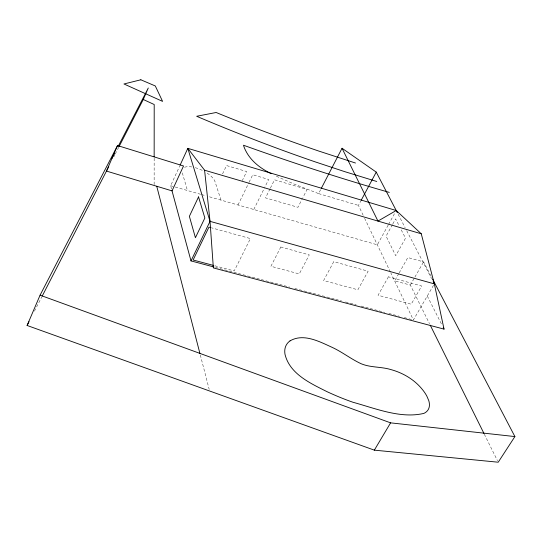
<?xml version="1.0" encoding="UTF-8"?>
<svg xmlns="http://www.w3.org/2000/svg" width="542" height="542" viewBox="0 0 542 542"><rect width="100%" height="100%" fill="white"/><g stroke="black" fill="none" stroke-linecap="round" stroke-linejoin="round"><path stroke-width="0.41" stroke-dasharray="2.71 2.03" d="M154.138 184.632L154.158 157.647M171.523 188.989L170.635 185.716L179.754 165.893M222.545 173.907L226.529 165.561L246.691 171.543L242.308 180.574M237.992 204.978L248.703 183.06M249.069 182.302L252.762 174.748L268.656 179.456L264.936 186.963M253.778 209.49L264.564 187.715M270.024 188.84L265.526 197.877L297.931 207.288L302.497 198.372M270.404 188.088L274.523 179.802L307.063 189.449L302.876 197.627M34.458 311.162L41.815 296.853M113.759 156.909L114.911 154.673M115.29 153.928L118.745 147.214M276.366 176.225L293.899 183.968L318.594 193.609L320.898 189.144M363.167 215.269L358.445 205.418L360.816 200.98M388.18 225.113L377.34 244.821L208.887 196.651M388.58 224.381L395.003 212.701M392.422 224.639L386.08 236.143L395.735 255.695L405.518 238.195L400.938 229.286M392.814 223.921L395.592 218.887L399.407 226.312M398.77 273.615L394.651 280.912L410.335 285.065L429.488 323.676M399.183 272.883L407.828 257.558L423.587 261.874L431.425 276.867M410.335 285.065L414.474 277.816M414.887 277.091L423.587 261.874M433.512 285.309L413.383 319.976L390.809 272.911M214.876 265.79L234.225 270.939L250.39 238.582L211.394 227.782M215.533 267.416L289.929 287.179M294.834 288.486L334.895 299.123M335.715 299.347L341.44 300.864M345.525 301.948L356.155 304.773M361.06 306.074L378.228 310.641M379.048 310.857L384.773 312.375M388.858 313.459L399.488 316.284M404.393 317.585L412.57 319.76M170.635 185.716L200.75 194.327M201.563 194.558L205.628 195.723M318.594 193.609L358.445 205.418M398.153 214.253L405.152 227.728M406.71 230.723L431.615 278.635M427.286 296.027L441.75 324.604M484.324 434.203L497.468 460.693M364.624 218.297L390.45 272.152M221.014 200.12L215.025 181.645A18.103 7.541 25.2 0 0 205.865 172.315M182.329 172.871L187.43 190.52M200.31 354.969L209.192 389.366M184.565 167.268A18.103 7.541 25.2 0 1 191.834 166.95M195.283 167.702A18.103 7.541 25.2 0 1 203.623 171.042M280.81 247.01L270.925 266.278L299.259 273.94L309.272 254.896L280.81 247.01M333.743 261.671L323.621 280.532L357.869 289.787L368.126 271.196L333.743 261.671M388.418 276.813L378.072 295.255L411.195 304.211L421.669 286.027L388.418 276.813"/><path stroke-width="0.81" d="M154.158 156.801L154.206 104.518L143.278 99.491L119.125 146.469M432.597 279.116L514.9 436.574L498.22 462.211L374.339 450.151L27.1 325.471L40.081 295.173L117.539 145.554L183.521 165.981L172.038 190.879L106.476 171.076L117.539 145.554M143.278 99.491L148.278 88.007L118.156 146.401M180.107 165.127L187.817 148.352L396.202 210.513L421.249 233.778L434.338 283.879L444.034 329.116L213.358 267.911L210.032 221.346L204.591 170.222L187.817 148.352L210.032 221.346L191.001 260.905L213.894 266.982M111.977 158.372L114.68 153.135M27.1 325.471L29.038 321.711M42.201 296.101L108.779 166.604M321.284 188.399L342.043 148.251L376.243 172.112L397.374 212.755M361.216 200.235L376.243 172.112M374.339 450.151L390.599 422.855L514.9 436.574M396.202 210.513L377.957 221.082L342.043 148.251M213.263 265.363L193.115 259.997L208.961 227.105L210.587 227.559M210.032 221.346L434.338 283.879L433.173 281.63M389.312 192.396C340.173 178.386 291.582 162.498 243.493 145.229A77.797 29.525 27 0 0 245.844 150.988C251.17 161.387 260.871 168.684 271.224 173.657M204.591 170.222L421.249 233.778M376.744 181.482L344.549 171.59L315.512 161.977A525.936 143.284 24.8 0 1 196.665 116.279L216.15 112.499A530.516 141.462 24.8 0 0 318.608 151.001L355.505 163.034M40.081 295.173L390.599 422.855M443.268 327.612L444.034 329.116M430.24 325.186L483.945 433.444M171.963 190.621L191.001 260.905M156.746 186.265L199.883 353.33M198.541 196.915L189.375 216.326L195.418 237.708L204.856 217.986L198.541 196.915M290.017 340.891L289.022 341.677A49.817 24.268 29.6 0 0 285.546 346.663A49.132 23.936 29.6 0 0 285.017 354.387C289.794 373.933 310.288 383.248 326.684 391.507A140.52 64.396 29.1 0 0 333.195 394.461A138.84 63.692 29.1 0 0 352.984 402.266C375.227 408.329 400.66 418.959 423.891 413.383A37.005 17.554 31.1 0 0 428.783 400.646L426.839 396.121A41.05 19.512 31 0 0 422.624 389.8C414.664 379.773 403.194 372.93 390.911 369.59C381.195 366.582 370.613 367.72 361.155 363.743C351.108 359.116 342.368 352.104 332.327 347.442C319.651 341.704 303.561 332.923 290.017 340.891M140.845 79.789L123.955 83.976L162.586 101.381L155.31 85.968L140.845 79.789"/></g></svg>
